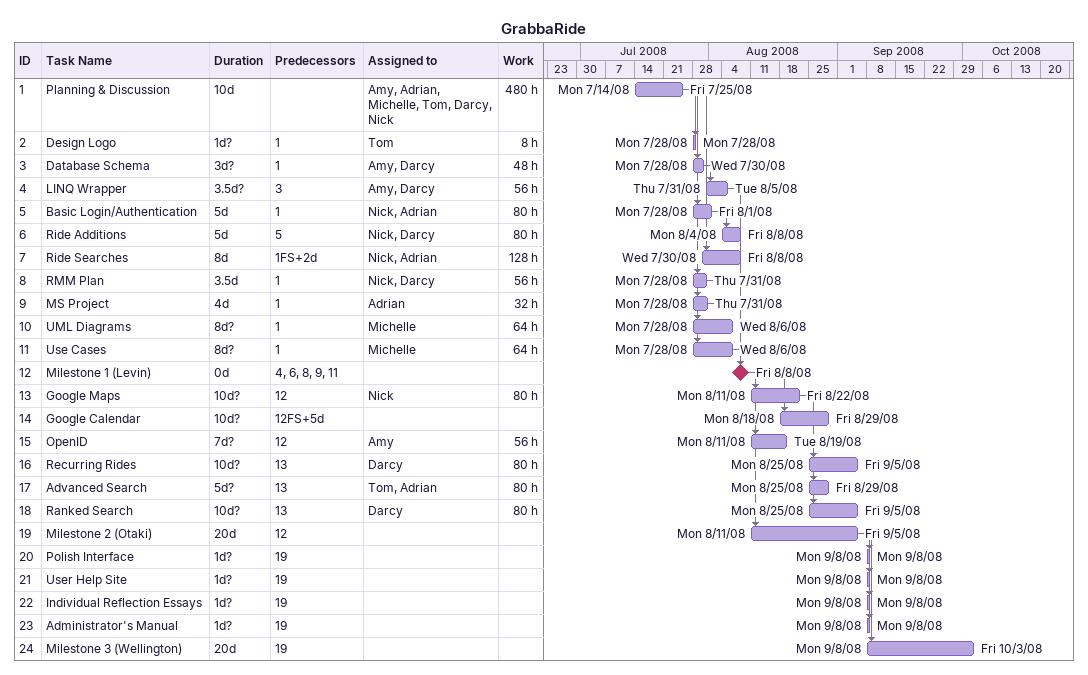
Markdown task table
GrabbaRide

| ID | Task | Duration | Start | Finish | Predecessors | Resources | Work (h) |
|---|---|---|---|---|---|---|---|
| 1 | Planning & Discussion | 10d | 2008-07-14 | 2008-07-25 |  | Amy, Adrian, Michelle, Tom, Darcy, Nick | 480 |
| 2 | Design Logo | 1d? | 2008-07-28 | 2008-07-28 | 1 | Tom | 8 |
| 3 | Database Schema | 3d? | 2008-07-28 | 2008-07-30 | 1 | Amy, Darcy | 48 |
| 4 | LINQ Wrapper | 3.5d? | 2008-07-31 | 2008-08-05 | 3 | Amy, Darcy | 56 |
| 5 | Basic Login/Authentication | 5d | 2008-07-28 | 2008-08-01 | 1 | Nick, Adrian | 80 |
| 6 | Ride Additions | 5d | 2008-08-04 | 2008-08-08 | 5 | Nick, Darcy | 80 |
| 7 | Ride Searches | 8d | 2008-07-30 | 2008-08-08 | 1FS+2d | Nick, Adrian | 128 |
| 8 | RMM Plan | 3.5d | 2008-07-28 | 2008-07-31 | 1 | Nick, Darcy | 56 |
| 9 | MS Project | 4d | 2008-07-28 | 2008-07-31 | 1 | Adrian | 32 |
| 10 | UML Diagrams | 8d? | 2008-07-28 | 2008-08-06 | 1 | Michelle | 64 |
| 11 | Use Cases | 8d? | 2008-07-28 | 2008-08-06 | 1 | Michelle | 64 |
| 12 | Milestone 1 (Levin) | 0d | 2008-08-08 | 2008-08-08 | 4, 6, 8, 9, 11 |  |  |
| 13 | Google Maps | 10d? | 2008-08-11 | 2008-08-22 | 12 | Nick | 80 |
| 14 | Google Calendar | 10d? | 2008-08-18 | 2008-08-29 | 12FS+5d |  |  |
| 15 | OpenID | 7d? | 2008-08-11 | 2008-08-19 | 12 | Amy | 56 |
| 16 | Recurring Rides | 10d? | 2008-08-25 | 2008-09-05 | 13 | Darcy | 80 |
| 17 | Advanced Search | 5d? | 2008-08-25 | 2008-08-29 | 13 | Tom, Adrian | 80 |
| 18 | Ranked Search | 10d? | 2008-08-25 | 2008-09-05 | 13 | Darcy | 80 |
| 19 | Milestone 2 (Otaki) | 20d | 2008-08-11 | 2008-09-05 | 12 |  |  |
| 20 | Polish Interface | 1d? | 2008-09-08 | 2008-09-08 | 19 |  |  |
| 21 | User Help Site | 1d? | 2008-09-08 | 2008-09-08 | 19 |  |  |
| 22 | Individual Reflection Essays | 1d? | 2008-09-08 | 2008-09-08 | 19 |  |  |
| 23 | Administrator's Manual | 1d? | 2008-09-08 | 2008-09-08 | 19 |  |  |
| 24 | Milestone 3 (Wellington) | 20d | 2008-09-08 | 2008-10-03 | 19 |  |  |
